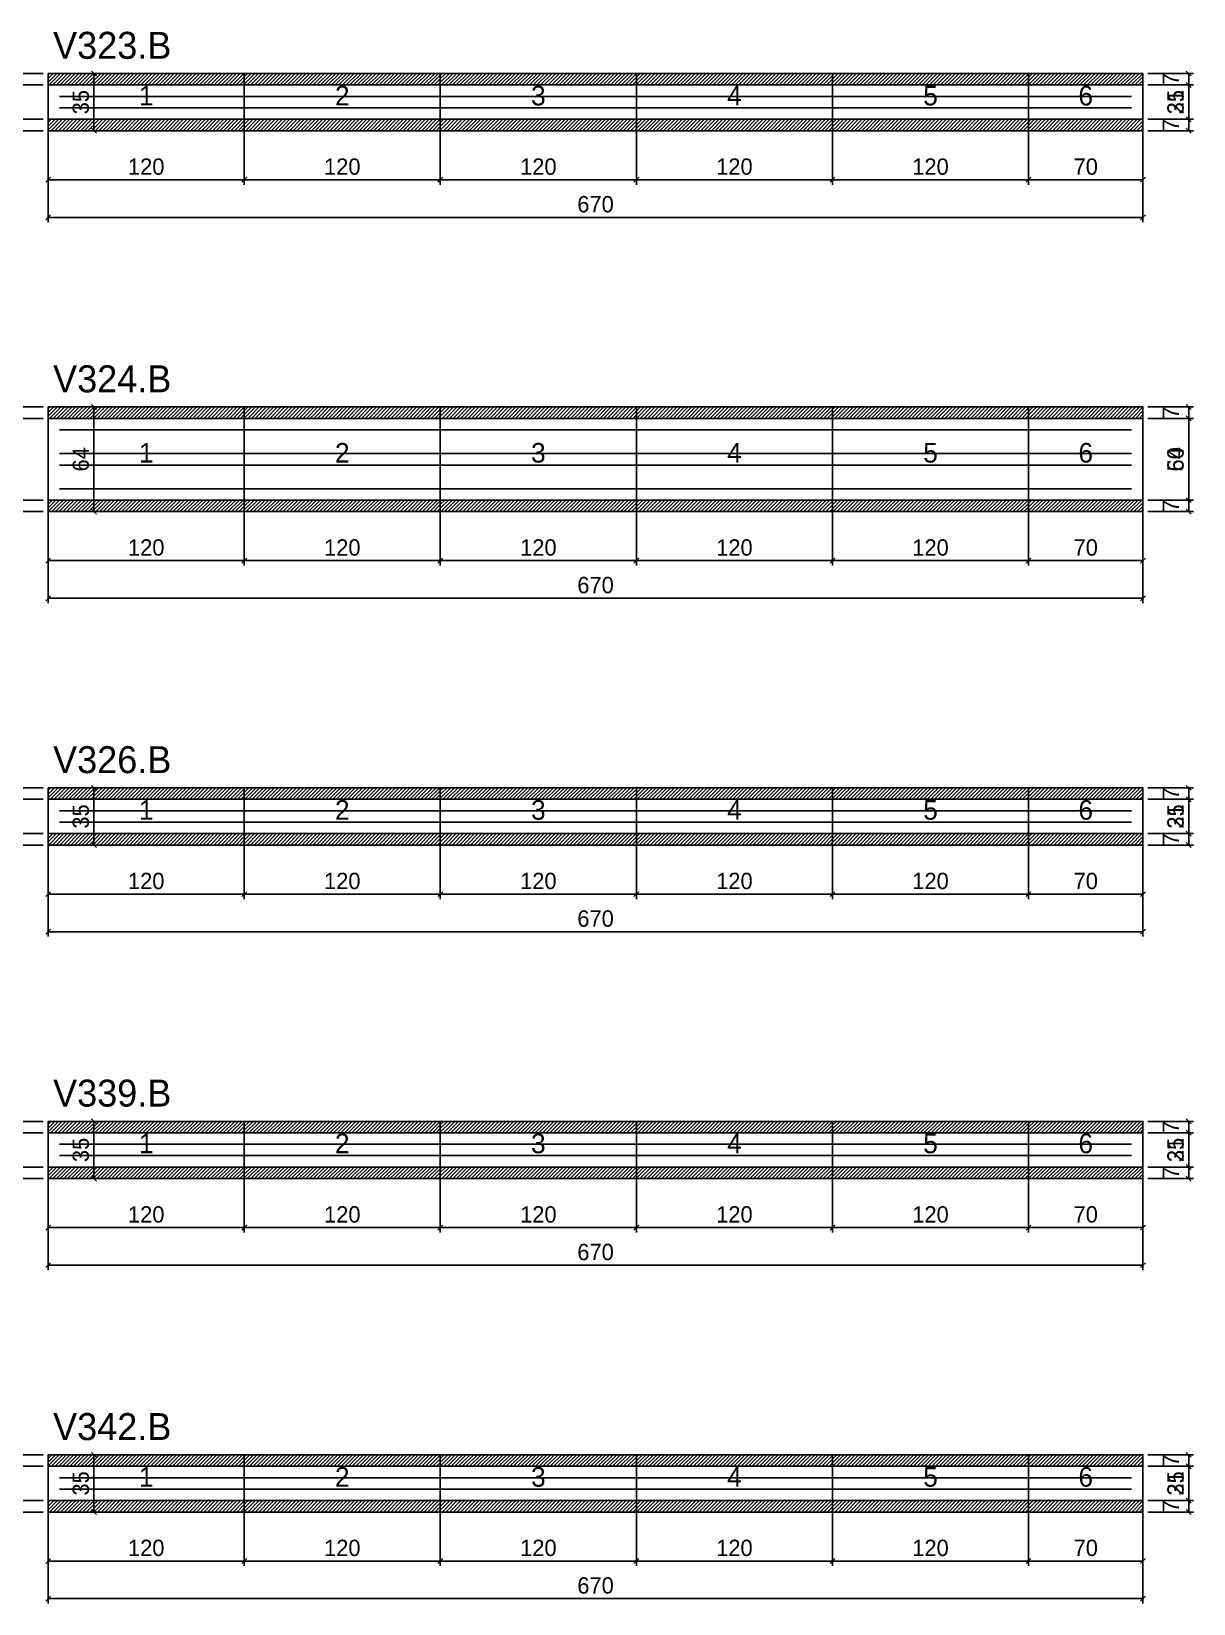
# Model space of a CAD drawing. Extents: x -9000 to 3070, y -16391 to 1250.
# Drawn here: x 918 to 1629, y -3038 to -2076 of the extents above; entities that cross this region are included whole.
import ezdxf
from ezdxf.enums import TextEntityAlignment as Align

# ---------------------------------------------------------------- set-up
doc = ezdxf.new("R2010")
doc.units = 0
for name, color, linetype in [('5', 5, 'Continuous'), ('COTA', 241, 'Continuous'), ('NOMENCLATURA', 7, 'Continuous'), ('Painéis', 200, 'Continuous'), ('SARR_2.2x7', 40, 'Continuous'), ('SCO-___-LAJ', 224, 'Continuous')]:
    doc.layers.add(name, color=color, linetype=linetype)
doc.dimstyles.new('PAINEL', dxfattribs={"dimtxt": 10, "dimasz": 3, "dimexe": 3, "dimexo": 3, "dimgap": 3, "dimtad": 1, "dimblk": 'OBLIQUE', "dimblk1": 'OBLIQUE', "dimcen": 2.5, "dimclrd": 4, "dimclre": 4, "dimclrt": 240, "dimazin": 3, "dimtfac": 1, "dimtmove": 0, "dimatfit": 3})

# ---------------------------------------------------------------- blocks, each defined once
blk = doc.blocks.new('_OBLIQUE')
at = {"color": 0, "linetype": 'BYBLOCK'}
blk.add_line((-0.5, -0.5), (0.5, 0.5), dxfattribs=at)

msp = doc.modelspace()

# ---------------------------------------------------------------- hatches: boundary and pattern name
at = {"layer": 'COTA'}
h = msp.add_hatch(dxfattribs=at)
h.set_pattern_fill('ANSI31', scale=0.5)
h.paths.add_polyline_path([(928, -2109), (1048, -2109), (1048, -2102), (928, -2102)])
h = msp.add_hatch(dxfattribs=at)
h.set_pattern_fill('ANSI31', scale=0.5)
h.paths.add_polyline_path([(1048, -2109), (1168, -2109), (1168, -2102), (1048, -2102)])
h = msp.add_hatch(dxfattribs=at)
h.set_pattern_fill('ANSI31', scale=0.5)
h.paths.add_polyline_path([(1168, -2109), (1288, -2109), (1288, -2102), (1168, -2102)])
h = msp.add_hatch(dxfattribs=at)
h.set_pattern_fill('ANSI31', scale=0.5)
h.paths.add_polyline_path([(1288, -2109), (1408, -2109), (1408, -2102), (1288, -2102)])
h = msp.add_hatch(dxfattribs=at)
h.set_pattern_fill('ANSI31', scale=0.5)
h.paths.add_polyline_path([(1408, -2109), (1528, -2109), (1528, -2102), (1408, -2102)])
h = msp.add_hatch(dxfattribs=at)
h.set_pattern_fill('ANSI31', scale=0.5)
h.paths.add_polyline_path([(1528, -2109), (1598, -2109), (1598, -2102), (1528, -2102)])
h = msp.add_hatch(dxfattribs=at)
h.set_pattern_fill('ANSI31', scale=0.5)
h.paths.add_polyline_path([(928, -2137), (1048, -2137), (1048, -2130), (928, -2130)])
h = msp.add_hatch(dxfattribs=at)
h.set_pattern_fill('ANSI31', scale=0.5)
h.paths.add_polyline_path([(1048, -2137), (1168, -2137), (1168, -2130), (1048, -2130)])
h = msp.add_hatch(dxfattribs=at)
h.set_pattern_fill('ANSI31', scale=0.5)
h.paths.add_polyline_path([(1168, -2137), (1288, -2137), (1288, -2130), (1168, -2130)])
h = msp.add_hatch(dxfattribs=at)
h.set_pattern_fill('ANSI31', scale=0.5)
h.paths.add_polyline_path([(1288, -2137), (1408, -2137), (1408, -2130), (1288, -2130)])
h = msp.add_hatch(dxfattribs=at)
h.set_pattern_fill('ANSI31', scale=0.5)
h.paths.add_polyline_path([(1408, -2137), (1528, -2137), (1528, -2130), (1408, -2130)])
h = msp.add_hatch(dxfattribs=at)
h.set_pattern_fill('ANSI31', scale=0.5)
h.paths.add_polyline_path([(1528, -2137), (1598, -2137), (1598, -2130), (1528, -2130)])
h = msp.add_hatch(dxfattribs=at)
h.set_pattern_fill('ANSI31', scale=0.5)
h.paths.add_polyline_path([(928, -2313), (1048, -2313), (1048, -2306), (928, -2306)])
h = msp.add_hatch(dxfattribs=at)
h.set_pattern_fill('ANSI31', scale=0.5)
h.paths.add_polyline_path([(1048, -2313), (1168, -2313), (1168, -2306), (1048, -2306)])
h = msp.add_hatch(dxfattribs=at)
h.set_pattern_fill('ANSI31', scale=0.5)
h.paths.add_polyline_path([(1168, -2313), (1288, -2313), (1288, -2306), (1168, -2306)])
h = msp.add_hatch(dxfattribs=at)
h.set_pattern_fill('ANSI31', scale=0.5)
h.paths.add_polyline_path([(1288, -2313), (1408, -2313), (1408, -2306), (1288, -2306)])
h = msp.add_hatch(dxfattribs=at)
h.set_pattern_fill('ANSI31', scale=0.5)
h.paths.add_polyline_path([(1408, -2313), (1528, -2313), (1528, -2306), (1408, -2306)])
h = msp.add_hatch(dxfattribs=at)
h.set_pattern_fill('ANSI31', scale=0.5)
h.paths.add_polyline_path([(1528, -2313), (1598, -2313), (1598, -2306), (1528, -2306)])
h = msp.add_hatch(dxfattribs=at)
h.set_pattern_fill('ANSI31', scale=0.5)
h.paths.add_polyline_path([(928, -2370), (1048, -2370), (1048, -2363), (928, -2363)])
h = msp.add_hatch(dxfattribs=at)
h.set_pattern_fill('ANSI31', scale=0.5)
h.paths.add_polyline_path([(1048, -2370), (1168, -2370), (1168, -2363), (1048, -2363)])
h = msp.add_hatch(dxfattribs=at)
h.set_pattern_fill('ANSI31', scale=0.5)
h.paths.add_polyline_path([(1168, -2370), (1288, -2370), (1288, -2363), (1168, -2363)])
h = msp.add_hatch(dxfattribs=at)
h.set_pattern_fill('ANSI31', scale=0.5)
h.paths.add_polyline_path([(1288, -2370), (1408, -2370), (1408, -2363), (1288, -2363)])
h = msp.add_hatch(dxfattribs=at)
h.set_pattern_fill('ANSI31', scale=0.5)
h.paths.add_polyline_path([(1408, -2370), (1528, -2370), (1528, -2363), (1408, -2363)])
h = msp.add_hatch(dxfattribs=at)
h.set_pattern_fill('ANSI31', scale=0.5)
h.paths.add_polyline_path([(1528, -2370), (1598, -2370), (1598, -2363), (1528, -2363)])
h = msp.add_hatch(dxfattribs=at)
h.set_pattern_fill('ANSI31', scale=0.5)
h.paths.add_polyline_path([(928, -2546), (1048, -2546), (1048, -2539), (928, -2539)])
h = msp.add_hatch(dxfattribs=at)
h.set_pattern_fill('ANSI31', scale=0.5)
h.paths.add_polyline_path([(1048, -2546), (1168, -2546), (1168, -2539), (1048, -2539)])
h = msp.add_hatch(dxfattribs=at)
h.set_pattern_fill('ANSI31', scale=0.5)
h.paths.add_polyline_path([(1168, -2546), (1288, -2546), (1288, -2539), (1168, -2539)])
h = msp.add_hatch(dxfattribs=at)
h.set_pattern_fill('ANSI31', scale=0.5)
h.paths.add_polyline_path([(1288, -2546), (1408, -2546), (1408, -2539), (1288, -2539)])
h = msp.add_hatch(dxfattribs=at)
h.set_pattern_fill('ANSI31', scale=0.5)
h.paths.add_polyline_path([(1408, -2546), (1528, -2546), (1528, -2539), (1408, -2539)])
h = msp.add_hatch(dxfattribs=at)
h.set_pattern_fill('ANSI31', scale=0.5)
h.paths.add_polyline_path([(1528, -2546), (1598, -2546), (1598, -2539), (1528, -2539)])
h = msp.add_hatch(dxfattribs=at)
h.set_pattern_fill('ANSI31', scale=0.5)
h.paths.add_polyline_path([(928, -2574), (1048, -2574), (1048, -2567), (928, -2567)])
h = msp.add_hatch(dxfattribs=at)
h.set_pattern_fill('ANSI31', scale=0.5)
h.paths.add_polyline_path([(1048, -2574), (1168, -2574), (1168, -2567), (1048, -2567)])
h = msp.add_hatch(dxfattribs=at)
h.set_pattern_fill('ANSI31', scale=0.5)
h.paths.add_polyline_path([(1168, -2574), (1288, -2574), (1288, -2567), (1168, -2567)])
h = msp.add_hatch(dxfattribs=at)
h.set_pattern_fill('ANSI31', scale=0.5)
h.paths.add_polyline_path([(1288, -2574), (1408, -2574), (1408, -2567), (1288, -2567)])
h = msp.add_hatch(dxfattribs=at)
h.set_pattern_fill('ANSI31', scale=0.5)
h.paths.add_polyline_path([(1408, -2574), (1528, -2574), (1528, -2567), (1408, -2567)])
h = msp.add_hatch(dxfattribs=at)
h.set_pattern_fill('ANSI31', scale=0.5)
h.paths.add_polyline_path([(1528, -2574), (1598, -2574), (1598, -2567), (1528, -2567)])
h = msp.add_hatch(dxfattribs=at)
h.set_pattern_fill('ANSI31', scale=0.5)
h.paths.add_polyline_path([(928, -2750), (1048, -2750), (1048, -2743), (928, -2743)])
h = msp.add_hatch(dxfattribs=at)
h.set_pattern_fill('ANSI31', scale=0.5)
h.paths.add_polyline_path([(1048, -2750), (1168, -2750), (1168, -2743), (1048, -2743)])
h = msp.add_hatch(dxfattribs=at)
h.set_pattern_fill('ANSI31', scale=0.5)
h.paths.add_polyline_path([(1168, -2750), (1288, -2750), (1288, -2743), (1168, -2743)])
h = msp.add_hatch(dxfattribs=at)
h.set_pattern_fill('ANSI31', scale=0.5)
h.paths.add_polyline_path([(1288, -2750), (1408, -2750), (1408, -2743), (1288, -2743)])
h = msp.add_hatch(dxfattribs=at)
h.set_pattern_fill('ANSI31', scale=0.5)
h.paths.add_polyline_path([(1408, -2750), (1528, -2750), (1528, -2743), (1408, -2743)])
h = msp.add_hatch(dxfattribs=at)
h.set_pattern_fill('ANSI31', scale=0.5)
h.paths.add_polyline_path([(1528, -2750), (1598, -2750), (1598, -2743), (1528, -2743)])
h = msp.add_hatch(dxfattribs=at)
h.set_pattern_fill('ANSI31', scale=0.5)
h.paths.add_polyline_path([(928, -2778), (1048, -2778), (1048, -2771), (928, -2771)])
h = msp.add_hatch(dxfattribs=at)
h.set_pattern_fill('ANSI31', scale=0.5)
h.paths.add_polyline_path([(1048, -2778), (1168, -2778), (1168, -2771), (1048, -2771)])
h = msp.add_hatch(dxfattribs=at)
h.set_pattern_fill('ANSI31', scale=0.5)
h.paths.add_polyline_path([(1168, -2778), (1288, -2778), (1288, -2771), (1168, -2771)])
h = msp.add_hatch(dxfattribs=at)
h.set_pattern_fill('ANSI31', scale=0.5)
h.paths.add_polyline_path([(1288, -2778), (1408, -2778), (1408, -2771), (1288, -2771)])
h = msp.add_hatch(dxfattribs=at)
h.set_pattern_fill('ANSI31', scale=0.5)
h.paths.add_polyline_path([(1408, -2778), (1528, -2778), (1528, -2771), (1408, -2771)])
h = msp.add_hatch(dxfattribs=at)
h.set_pattern_fill('ANSI31', scale=0.5)
h.paths.add_polyline_path([(1528, -2778), (1598, -2778), (1598, -2771), (1528, -2771)])
h = msp.add_hatch(dxfattribs=at)
h.set_pattern_fill('ANSI31', scale=0.5)
h.paths.add_polyline_path([(928, -2954), (1048, -2954), (1048, -2947), (928, -2947)])
h = msp.add_hatch(dxfattribs=at)
h.set_pattern_fill('ANSI31', scale=0.5)
h.paths.add_polyline_path([(1048, -2954), (1168, -2954), (1168, -2947), (1048, -2947)])
h = msp.add_hatch(dxfattribs=at)
h.set_pattern_fill('ANSI31', scale=0.5)
h.paths.add_polyline_path([(1168, -2954), (1288, -2954), (1288, -2947), (1168, -2947)])
h = msp.add_hatch(dxfattribs=at)
h.set_pattern_fill('ANSI31', scale=0.5)
h.paths.add_polyline_path([(1288, -2954), (1408, -2954), (1408, -2947), (1288, -2947)])
h = msp.add_hatch(dxfattribs=at)
h.set_pattern_fill('ANSI31', scale=0.5)
h.paths.add_polyline_path([(1408, -2954), (1528, -2954), (1528, -2947), (1408, -2947)])
h = msp.add_hatch(dxfattribs=at)
h.set_pattern_fill('ANSI31', scale=0.5)
h.paths.add_polyline_path([(1528, -2954), (1598, -2954), (1598, -2947), (1528, -2947)])
h = msp.add_hatch(dxfattribs=at)
h.set_pattern_fill('ANSI31', scale=0.5)
h.paths.add_polyline_path([(928, -2982), (1048, -2982), (1048, -2975), (928, -2975)])
h = msp.add_hatch(dxfattribs=at)
h.set_pattern_fill('ANSI31', scale=0.5)
h.paths.add_polyline_path([(1048, -2982), (1168, -2982), (1168, -2975), (1048, -2975)])
h = msp.add_hatch(dxfattribs=at)
h.set_pattern_fill('ANSI31', scale=0.5)
h.paths.add_polyline_path([(1168, -2982), (1288, -2982), (1288, -2975), (1168, -2975)])
h = msp.add_hatch(dxfattribs=at)
h.set_pattern_fill('ANSI31', scale=0.5)
h.paths.add_polyline_path([(1288, -2982), (1408, -2982), (1408, -2975), (1288, -2975)])
h = msp.add_hatch(dxfattribs=at)
h.set_pattern_fill('ANSI31', scale=0.5)
h.paths.add_polyline_path([(1408, -2982), (1528, -2982), (1528, -2975), (1408, -2975)])
h = msp.add_hatch(dxfattribs=at)
h.set_pattern_fill('ANSI31', scale=0.5)
h.paths.add_polyline_path([(1528, -2982), (1598, -2982), (1598, -2975), (1528, -2975)])

# ---------------------------------------------------------------- linework, layer by layer
at = {"layer": 'Painéis'}
for p, q in [((928, -2109), (1048, -2109)), ((928, -2130), (928, -2109)), ((1048, -2130), (1048, -2109)), ((1048, -2130), (1048, -2109)), ((1048, -2109), (1168, -2109)), ((1048, -2130), (1048, -2109)), ((1168, -2130), (1168, -2109)), ((1168, -2130), (1168, -2109)), ((1168, -2109), (1288, -2109)), ((1168, -2130), (1168, -2109)), ((1288, -2130), (1288, -2109)), ((1288, -2130), (1288, -2109)), ((1288, -2109), (1408, -2109)), ((1288, -2130), (1288, -2109)), ((1408, -2130), (1408, -2109)), ((1408, -2130), (1408, -2109)), ((1408, -2109), (1528, -2109)), ((1408, -2130), (1408, -2109)), ((1528, -2130), (1528, -2109)), ((1528, -2130), (1528, -2109)), ((1528, -2109), (1598, -2109)), ((1528, -2130), (1528, -2109)), ((1598, -2130), (1598, -2109)), ((928, -2130), (1048, -2130)), ((1048, -2130), (1168, -2130)), ((1168, -2130), (1288, -2130)), ((1288, -2130), (1408, -2130)), ((1408, -2130), (1528, -2130)), ((1528, -2130), (1598, -2130)), ((928, -2313), (1048, -2313)), ((928, -2363), (928, -2313)), ((1048, -2363), (1048, -2313)), ((1048, -2363), (1048, -2313)), ((1048, -2313), (1168, -2313)), ((1048, -2363), (1048, -2313)), ((1168, -2363), (1168, -2313)), ((1168, -2363), (1168, -2313)), ((1168, -2313), (1288, -2313)), ((1168, -2363), (1168, -2313)), ((1288, -2363), (1288, -2313)), ((1288, -2363), (1288, -2313)), ((1288, -2313), (1408, -2313)), ((1288, -2363), (1288, -2313)), ((1408, -2363), (1408, -2313)), ((1408, -2363), (1408, -2313)), ((1408, -2313), (1528, -2313)), ((1408, -2363), (1408, -2313)), ((1528, -2363), (1528, -2313)), ((1528, -2363), (1528, -2313)), ((1528, -2313), (1598, -2313)), ((1528, -2363), (1528, -2313)), ((1598, -2363), (1598, -2313)), ((928, -2363), (1048, -2363)), ((1048, -2363), (1168, -2363)), ((1168, -2363), (1288, -2363)), ((1288, -2363), (1408, -2363)), ((1408, -2363), (1528, -2363)), ((1528, -2363), (1598, -2363)), ((928, -2546), (1048, -2546)), ((928, -2567), (928, -2546)), ((1048, -2567), (1048, -2546)), ((1048, -2567), (1048, -2546)), ((1048, -2546), (1168, -2546)), ((1048, -2567), (1048, -2546)), ((1168, -2567), (1168, -2546)), ((1168, -2567), (1168, -2546)), ((1168, -2546), (1288, -2546)), ((1168, -2567), (1168, -2546)), ((1288, -2567), (1288, -2546)), ((1288, -2567), (1288, -2546)), ((1288, -2546), (1408, -2546)), ((1288, -2567), (1288, -2546)), ((1408, -2567), (1408, -2546)), ((1408, -2567), (1408, -2546)), ((1408, -2546), (1528, -2546)), ((1408, -2567), (1408, -2546)), ((1528, -2567), (1528, -2546)), ((1528, -2567), (1528, -2546)), ((1528, -2546), (1598, -2546)), ((1528, -2567), (1528, -2546)), ((1598, -2567), (1598, -2546)), ((928, -2567), (1048, -2567)), ((1048, -2567), (1168, -2567)), ((1168, -2567), (1288, -2567)), ((1288, -2567), (1408, -2567)), ((1408, -2567), (1528, -2567)), ((1528, -2567), (1598, -2567)), ((928, -2750), (1048, -2750)), ((928, -2771), (928, -2750)), ((1048, -2771), (1048, -2750)), ((1048, -2771), (1048, -2750)), ((1048, -2750), (1168, -2750)), ((1048, -2771), (1048, -2750)), ((1168, -2771), (1168, -2750)), ((1168, -2771), (1168, -2750)), ((1168, -2750), (1288, -2750)), ((1168, -2771), (1168, -2750)), ((1288, -2771), (1288, -2750)), ((1288, -2771), (1288, -2750)), ((1288, -2750), (1408, -2750)), ((1288, -2771), (1288, -2750)), ((1408, -2771), (1408, -2750)), ((1408, -2771), (1408, -2750)), ((1408, -2750), (1528, -2750)), ((1408, -2771), (1408, -2750)), ((1528, -2771), (1528, -2750)), ((1528, -2771), (1528, -2750)), ((1528, -2750), (1598, -2750)), ((1528, -2771), (1528, -2750)), ((1598, -2771), (1598, -2750)), ((928, -2771), (1048, -2771)), ((1048, -2771), (1168, -2771)), ((1168, -2771), (1288, -2771)), ((1288, -2771), (1408, -2771)), ((1408, -2771), (1528, -2771)), ((1528, -2771), (1598, -2771)), ((928, -2954), (1048, -2954)), ((928, -2975), (928, -2954)), ((1048, -2975), (1048, -2954)), ((1048, -2975), (1048, -2954)), ((1048, -2954), (1168, -2954)), ((1048, -2975), (1048, -2954)), ((1168, -2975), (1168, -2954)), ((1168, -2975), (1168, -2954)), ((1168, -2954), (1288, -2954)), ((1168, -2975), (1168, -2954)), ((1288, -2975), (1288, -2954)), ((1288, -2975), (1288, -2954)), ((1288, -2954), (1408, -2954)), ((1288, -2975), (1288, -2954)), ((1408, -2975), (1408, -2954)), ((1408, -2975), (1408, -2954)), ((1408, -2954), (1528, -2954)), ((1408, -2975), (1408, -2954)), ((1528, -2975), (1528, -2954)), ((1528, -2975), (1528, -2954)), ((1528, -2954), (1598, -2954)), ((1528, -2975), (1528, -2954)), ((1598, -2975), (1598, -2954)), ((928, -2975), (1048, -2975)), ((1048, -2975), (1168, -2975)), ((1168, -2975), (1288, -2975)), ((1288, -2975), (1408, -2975)), ((1408, -2975), (1528, -2975)), ((1528, -2975), (1598, -2975))]:
    msp.add_line(p, q, dxfattribs=at)
at = {"layer": 'SARR_2.2x7'}
for points in [[(935, -2116), (1048, -2116)], [(935, -2116), (1048, -2116)], [(935, -2123), (1048, -2123)], [(935, -2123), (1048, -2123)], [(1048, -2116), (1168, -2116)], [(1048, -2116), (1168, -2116)], [(1048, -2123), (1168, -2123)], [(1048, -2123), (1168, -2123)], [(1168, -2116), (1288, -2116)], [(1168, -2116), (1288, -2116)], [(1168, -2123), (1288, -2123)], [(1168, -2123), (1288, -2123)], [(1288, -2116), (1408, -2116)], [(1288, -2116), (1408, -2116)], [(1288, -2123), (1408, -2123)], [(1288, -2123), (1408, -2123)], [(1408, -2116), (1528, -2116)], [(1408, -2116), (1528, -2116)], [(1408, -2123), (1528, -2123)], [(1408, -2123), (1528, -2123)], [(1528, -2116), (1591, -2116)], [(1528, -2116), (1591, -2116)], [(1528, -2123), (1591, -2123)], [(1528, -2123), (1591, -2123)], [(935, -2320), (1048, -2320)], [(935, -2320), (1048, -2320)], [(1048, -2320), (1168, -2320)], [(1048, -2320), (1168, -2320)], [(1168, -2320), (1288, -2320)], [(1168, -2320), (1288, -2320)], [(1288, -2320), (1408, -2320)], [(1288, -2320), (1408, -2320)], [(1408, -2320), (1528, -2320)], [(1408, -2320), (1528, -2320)], [(1528, -2320), (1591, -2320)], [(1528, -2320), (1591, -2320)], [(935, -2334.5), (1048, -2334.5)], [(935, -2334.5), (1048, -2334.5)], [(1048, -2334.5), (1168, -2334.5)], [(1048, -2334.5), (1168, -2334.5)], [(1168, -2334.5), (1288, -2334.5)], [(1168, -2334.5), (1288, -2334.5)], [(1288, -2334.5), (1408, -2334.5)], [(1288, -2334.5), (1408, -2334.5)], [(1408, -2334.5), (1528, -2334.5)], [(1408, -2334.5), (1528, -2334.5)], [(1528, -2334.5), (1591, -2334.5)], [(1528, -2334.5), (1591, -2334.5)], [(935, -2341.5), (1048, -2341.5)], [(935, -2341.5), (1048, -2341.5)], [(1048, -2341.5), (1168, -2341.5)], [(1048, -2341.5), (1168, -2341.5)], [(1168, -2341.5), (1288, -2341.5)], [(1168, -2341.5), (1288, -2341.5)], [(1288, -2341.5), (1408, -2341.5)], [(1288, -2341.5), (1408, -2341.5)], [(1408, -2341.5), (1528, -2341.5)], [(1408, -2341.5), (1528, -2341.5)], [(1528, -2341.5), (1591, -2341.5)], [(1528, -2341.5), (1591, -2341.5)], [(935, -2356), (1048, -2356)], [(935, -2356), (1048, -2356)], [(1048, -2356), (1168, -2356)], [(1048, -2356), (1168, -2356)], [(1168, -2356), (1288, -2356)], [(1168, -2356), (1288, -2356)], [(1288, -2356), (1408, -2356)], [(1288, -2356), (1408, -2356)], [(1408, -2356), (1528, -2356)], [(1408, -2356), (1528, -2356)], [(1528, -2356), (1591, -2356)], [(1528, -2356), (1591, -2356)], [(935, -2553), (1048, -2553)], [(935, -2553), (1048, -2553)], [(1048, -2553), (1168, -2553)], [(1048, -2553), (1168, -2553)], [(1168, -2553), (1288, -2553)], [(1168, -2553), (1288, -2553)], [(1288, -2553), (1408, -2553)], [(1288, -2553), (1408, -2553)], [(1408, -2553), (1528, -2553)], [(1408, -2553), (1528, -2553)], [(1528, -2553), (1591, -2553)], [(1528, -2553), (1591, -2553)], [(935, -2560), (1048, -2560)], [(935, -2560), (1048, -2560)], [(1048, -2560), (1168, -2560)], [(1048, -2560), (1168, -2560)], [(1168, -2560), (1288, -2560)], [(1168, -2560), (1288, -2560)], [(1288, -2560), (1408, -2560)], [(1288, -2560), (1408, -2560)], [(1408, -2560), (1528, -2560)], [(1408, -2560), (1528, -2560)], [(1528, -2560), (1591, -2560)], [(1528, -2560), (1591, -2560)], [(935, -2757), (1048, -2757)], [(935, -2757), (1048, -2757)], [(1048, -2757), (1168, -2757)], [(1048, -2757), (1168, -2757)], [(1168, -2757), (1288, -2757)], [(1168, -2757), (1288, -2757)], [(1288, -2757), (1408, -2757)], [(1288, -2757), (1408, -2757)], [(1408, -2757), (1528, -2757)], [(1408, -2757), (1528, -2757)], [(1528, -2757), (1591, -2757)], [(1528, -2757), (1591, -2757)], [(935, -2764), (1048, -2764)], [(935, -2764), (1048, -2764)], [(1048, -2764), (1168, -2764)], [(1048, -2764), (1168, -2764)], [(1168, -2764), (1288, -2764)], [(1168, -2764), (1288, -2764)], [(1288, -2764), (1408, -2764)], [(1288, -2764), (1408, -2764)], [(1408, -2764), (1528, -2764)], [(1408, -2764), (1528, -2764)], [(1528, -2764), (1591, -2764)], [(1528, -2764), (1591, -2764)], [(935, -2961), (1048, -2961)], [(935, -2961), (1048, -2961)], [(1048, -2961), (1168, -2961)], [(1048, -2961), (1168, -2961)], [(1168, -2961), (1288, -2961)], [(1168, -2961), (1288, -2961)], [(1288, -2961), (1408, -2961)], [(1288, -2961), (1408, -2961)], [(1408, -2961), (1528, -2961)], [(1408, -2961), (1528, -2961)], [(1528, -2961), (1591, -2961)], [(1528, -2961), (1591, -2961)], [(935, -2968), (1048, -2968)], [(935, -2968), (1048, -2968)], [(1048, -2968), (1168, -2968)], [(1048, -2968), (1168, -2968)], [(1168, -2968), (1288, -2968)], [(1168, -2968), (1288, -2968)], [(1288, -2968), (1408, -2968)], [(1288, -2968), (1408, -2968)], [(1408, -2968), (1528, -2968)], [(1408, -2968), (1528, -2968)], [(1528, -2968), (1591, -2968)], [(1528, -2968), (1591, -2968)]]:
    msp.add_lwpolyline(points, dxfattribs=at)
at = {"layer": 'SCO-___-LAJ'}
for points in [[(928, -2109), (1048, -2109), (1048, -2102), (928, -2102)], [(1048, -2109), (1168, -2109), (1168, -2102), (1048, -2102)], [(1168, -2109), (1288, -2109), (1288, -2102), (1168, -2102)], [(1288, -2109), (1408, -2109), (1408, -2102), (1288, -2102)], [(1408, -2109), (1528, -2109), (1528, -2102), (1408, -2102)], [(1528, -2109), (1598, -2109), (1598, -2102), (1528, -2102)], [(928, -2137), (1048, -2137), (1048, -2130), (928, -2130)], [(1048, -2137), (1168, -2137), (1168, -2130), (1048, -2130)], [(1168, -2137), (1288, -2137), (1288, -2130), (1168, -2130)], [(1288, -2137), (1408, -2137), (1408, -2130), (1288, -2130)], [(1408, -2137), (1528, -2137), (1528, -2130), (1408, -2130)], [(1528, -2137), (1598, -2137), (1598, -2130), (1528, -2130)], [(928, -2313), (1048, -2313), (1048, -2306), (928, -2306)], [(1048, -2313), (1168, -2313), (1168, -2306), (1048, -2306)], [(1168, -2313), (1288, -2313), (1288, -2306), (1168, -2306)], [(1288, -2313), (1408, -2313), (1408, -2306), (1288, -2306)], [(1408, -2313), (1528, -2313), (1528, -2306), (1408, -2306)], [(1528, -2313), (1598, -2313), (1598, -2306), (1528, -2306)], [(928, -2370), (1048, -2370), (1048, -2363), (928, -2363)], [(1048, -2370), (1168, -2370), (1168, -2363), (1048, -2363)], [(1168, -2370), (1288, -2370), (1288, -2363), (1168, -2363)], [(1288, -2370), (1408, -2370), (1408, -2363), (1288, -2363)], [(1408, -2370), (1528, -2370), (1528, -2363), (1408, -2363)], [(1528, -2370), (1598, -2370), (1598, -2363), (1528, -2363)], [(928, -2546), (1048, -2546), (1048, -2539), (928, -2539)], [(1048, -2546), (1168, -2546), (1168, -2539), (1048, -2539)], [(1168, -2546), (1288, -2546), (1288, -2539), (1168, -2539)], [(1288, -2546), (1408, -2546), (1408, -2539), (1288, -2539)], [(1408, -2546), (1528, -2546), (1528, -2539), (1408, -2539)], [(1528, -2546), (1598, -2546), (1598, -2539), (1528, -2539)], [(928, -2574), (1048, -2574), (1048, -2567), (928, -2567)], [(1048, -2574), (1168, -2574), (1168, -2567), (1048, -2567)], [(1168, -2574), (1288, -2574), (1288, -2567), (1168, -2567)], [(1288, -2574), (1408, -2574), (1408, -2567), (1288, -2567)], [(1408, -2574), (1528, -2574), (1528, -2567), (1408, -2567)], [(1528, -2574), (1598, -2574), (1598, -2567), (1528, -2567)], [(928, -2750), (1048, -2750), (1048, -2743), (928, -2743)], [(1048, -2750), (1168, -2750), (1168, -2743), (1048, -2743)], [(1168, -2750), (1288, -2750), (1288, -2743), (1168, -2743)], [(1288, -2750), (1408, -2750), (1408, -2743), (1288, -2743)], [(1408, -2750), (1528, -2750), (1528, -2743), (1408, -2743)], [(1528, -2750), (1598, -2750), (1598, -2743), (1528, -2743)], [(928, -2778), (1048, -2778), (1048, -2771), (928, -2771)], [(1048, -2778), (1168, -2778), (1168, -2771), (1048, -2771)], [(1168, -2778), (1288, -2778), (1288, -2771), (1168, -2771)], [(1288, -2778), (1408, -2778), (1408, -2771), (1288, -2771)], [(1408, -2778), (1528, -2778), (1528, -2771), (1408, -2771)], [(1528, -2778), (1598, -2778), (1598, -2771), (1528, -2771)], [(928, -2954), (1048, -2954), (1048, -2947), (928, -2947)], [(1048, -2954), (1168, -2954), (1168, -2947), (1048, -2947)], [(1168, -2954), (1288, -2954), (1288, -2947), (1168, -2947)], [(1288, -2954), (1408, -2954), (1408, -2947), (1288, -2947)], [(1408, -2954), (1528, -2954), (1528, -2947), (1408, -2947)], [(1528, -2954), (1598, -2954), (1598, -2947), (1528, -2947)], [(928, -2982), (1048, -2982), (1048, -2975), (928, -2975)], [(1048, -2982), (1168, -2982), (1168, -2975), (1048, -2975)], [(1168, -2982), (1288, -2982), (1288, -2975), (1168, -2975)], [(1288, -2982), (1408, -2982), (1408, -2975), (1288, -2975)], [(1408, -2982), (1528, -2982), (1528, -2975), (1408, -2975)], [(1528, -2982), (1598, -2982), (1598, -2975), (1528, -2975)]]:
    msp.add_lwpolyline(points, close=True, dxfattribs=at)

# ---------------------------------------------------------------- texts
at = {"layer": '5'}
for s, p in [('1', (988, -2115.5)), ('2', (1108, -2115.5)), ('3', (1228, -2115.5)), ('4', (1348, -2115.5)), ('5', (1468, -2115.5)), ('6', (1563, -2115.5)), ('1', (988, -2334)), ('2', (1108, -2334)), ('3', (1228, -2334)), ('4', (1348, -2334)), ('5', (1468, -2334)), ('6', (1563, -2334)), ('1', (988, -2552.5)), ('2', (1108, -2552.5)), ('3', (1228, -2552.5)), ('4', (1348, -2552.5)), ('5', (1468, -2552.5)), ('6', (1563, -2552.5)), ('1', (988, -2756.5)), ('2', (1108, -2756.5)), ('3', (1228, -2756.5)), ('4', (1348, -2756.5)), ('5', (1468, -2756.5)), ('6', (1563, -2756.5)), ('1', (988, -2960.5)), ('2', (1108, -2960.5)), ('3', (1228, -2960.5)), ('4', (1348, -2960.5)), ('5', (1468, -2960.5)), ('6', (1563, -2960.5))]:
    msp.add_text(s, height=12, dxfattribs=at).set_placement(p, align=Align.MIDDLE_CENTER)
at = {"layer": 'NOMENCLATURA'}
for s, p in [('V323.B', (931, -2093)), ('V324.B', (931, -2297)), ('V326.B', (931, -2530)), ('V339.B', (931, -2734)), ('V342.B', (931, -2938))]:
    msp.add_text(s, height=16.5, dxfattribs=at).set_placement(p)

# ---------------------------------------------------------------- dimensions: what is measured, and where the dimension line sits
at = {"layer": 'COTA'}
for base, p1, p2 in [((900, -2109), (928, -2109), (928, -2102)), ((956, -2137), (928, -2137), (928, -2102)), ((1626, -2137), (1598, -2137), (1598, -2102)), ((1626, -2109), (1598, -2109), (1598, -2102)), ((900, -2130), (928, -2130), (928, -2109)), ((1626, -2130), (1598, -2130), (1598, -2109)), ((900, -2137), (928, -2137), (928, -2130)), ((1626, -2137), (1598, -2137), (1598, -2130)), ((900, -2313), (928, -2313), (928, -2306)), ((956, -2370), (928, -2370), (928, -2306)), ((1626, -2370), (1598, -2370), (1598, -2306)), ((1626, -2313), (1598, -2313), (1598, -2306)), ((900, -2363), (928, -2363), (928, -2313)), ((1626, -2363), (1598, -2363), (1598, -2313)), ((900, -2370), (928, -2370), (928, -2363)), ((1626, -2370), (1598, -2370), (1598, -2363)), ((900, -2546), (928, -2546), (928, -2539)), ((956, -2574), (928, -2574), (928, -2539)), ((1626, -2574), (1598, -2574), (1598, -2539)), ((1626, -2546), (1598, -2546), (1598, -2539)), ((900, -2567), (928, -2567), (928, -2546)), ((1626, -2567), (1598, -2567), (1598, -2546)), ((900, -2574), (928, -2574), (928, -2567)), ((1626, -2574), (1598, -2574), (1598, -2567)), ((900, -2750), (928, -2750), (928, -2743)), ((900, -2771), (928, -2771), (928, -2750)), ((956, -2778), (928, -2778), (928, -2743)), ((1626, -2778), (1598, -2778), (1598, -2743)), ((1626, -2750), (1598, -2750), (1598, -2743)), ((1626, -2771), (1598, -2771), (1598, -2750)), ((900, -2778), (928, -2778), (928, -2771)), ((1626, -2778), (1598, -2778), (1598, -2771)), ((900, -2954), (928, -2954), (928, -2947)), ((900, -2975), (928, -2975), (928, -2954)), ((956, -2982), (928, -2982), (928, -2947)), ((1626, -2982), (1598, -2982), (1598, -2947)), ((1626, -2954), (1598, -2954), (1598, -2947)), ((1626, -2975), (1598, -2975), (1598, -2954)), ((900, -2982), (928, -2982), (928, -2975)), ((1626, -2982), (1598, -2982), (1598, -2975))]:
    msp.add_linear_dim(base=base, p1=p1, p2=p2, angle=90, dimstyle='PAINEL', dxfattribs=at).render()
for base, p1, p2 in [((928, -2167), (928, -2130), (1048, -2130)), ((928, -2190), (928, -2130), (1598, -2130)), ((1048, -2167), (1048, -2130), (1168, -2130)), ((1168, -2167), (1168, -2130), (1288, -2130)), ((1288, -2167), (1288, -2130), (1408, -2130)), ((1408, -2167), (1408, -2130), (1528, -2130)), ((1528, -2167), (1528, -2130), (1598, -2130)), ((928, -2400), (928, -2363), (1048, -2363)), ((928, -2423), (928, -2363), (1598, -2363)), ((1048, -2400), (1048, -2363), (1168, -2363)), ((1168, -2400), (1168, -2363), (1288, -2363)), ((1288, -2400), (1288, -2363), (1408, -2363)), ((1408, -2400), (1408, -2363), (1528, -2363)), ((1528, -2400), (1528, -2363), (1598, -2363)), ((928, -2604), (928, -2567), (1048, -2567)), ((928, -2627), (928, -2567), (1598, -2567)), ((1048, -2604), (1048, -2567), (1168, -2567)), ((1168, -2604), (1168, -2567), (1288, -2567)), ((1288, -2604), (1288, -2567), (1408, -2567)), ((1408, -2604), (1408, -2567), (1528, -2567)), ((1528, -2604), (1528, -2567), (1598, -2567)), ((928, -2808), (928, -2771), (1048, -2771)), ((928, -2831), (928, -2771), (1598, -2771)), ((1048, -2808), (1048, -2771), (1168, -2771)), ((1168, -2808), (1168, -2771), (1288, -2771)), ((1288, -2808), (1288, -2771), (1408, -2771)), ((1408, -2808), (1408, -2771), (1528, -2771)), ((1528, -2808), (1528, -2771), (1598, -2771)), ((928, -3012), (928, -2975), (1048, -2975)), ((928, -3035), (928, -2975), (1598, -2975)), ((1048, -3012), (1048, -2975), (1168, -2975)), ((1168, -3012), (1168, -2975), (1288, -2975)), ((1288, -3012), (1288, -2975), (1408, -2975)), ((1408, -3012), (1408, -2975), (1528, -2975)), ((1528, -3012), (1528, -2975), (1598, -2975))]:
    msp.add_linear_dim(base=base, p1=p1, p2=p2, dimstyle='PAINEL', dxfattribs=at).render()

doc.saveas('drawing.dxf')
